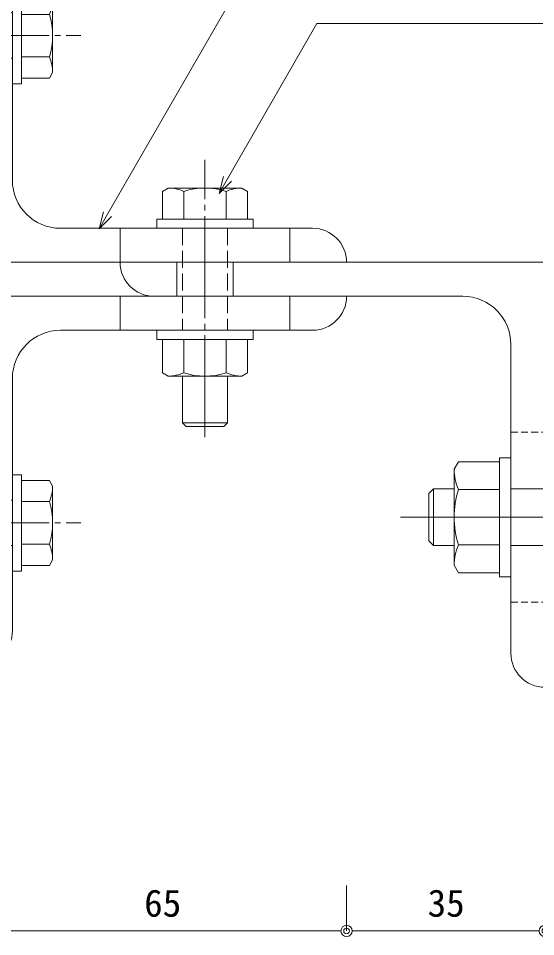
# Model space of a CAD drawing. Units: millimetres on the paper. Extents: x -401 to 401, y -279 to 279.
# Drawn here: x 164.2 to 209.8, y 146.3 to 227.3 of the extents above; entities that cross this region are included whole.
import ezdxf
from ezdxf.enums import TextEntityAlignment as Align

# ---------------------------------------------------------------- set-up
doc = ezdxf.new("R2010")
doc.units = ezdxf.units.MM
for name, pattern in [('DASHED1', [1.8, 1.2, -0.6]), ('DASHED3', [4, 3, -1]), ('LONG_CHAIN', [21, 18, -1, 1, -1])]:
    doc.linetypes.add(name, pattern=pattern)
for name, color, linetype, lineweight in [('0-6_A-D09-金物_鋼材', 4, 'Continuous', 9), ('0-7_0', 1, 'Continuous', 9), ('0-A_A-C04-見上げ_見え隠れ線', 4, 'DASHED1', 9), ('1-1_0-A11-寸法_詳細', 5, 'Continuous', 9), ('1-2_A-B03-文字_書込_小', 7, 'Continuous', 9)]:
    doc.layers.add(name, color=color, linetype=linetype, lineweight=lineweight)
doc.layers.add('0-B_A-D03-鉄骨', color=7, linetype='Continuous')
doc.styles.add('ＭＳ ゴシック', font='')
doc.styles.get('ＭＳ ゴシック').set_extended_font_data('MS Gothic')

# ---------------------------------------------------------------- blocks, each defined once
blk = doc.blocks.new('G$CBF58326A')
at = {"layer": '0-7_0', "color": 7}
for p, q in [((6, 14.5), (6, 59)), ((59, 6), (14.5, 6))]:
    blk.add_line(p, q, dxfattribs=at)
blk.add_lwpolyline([(0, 65), (0, 0), (65, 0)], dxfattribs=at)
for centre, radius, start, end in [((0, 59), 6, 0, 90), ((14.5, 14.5), 8.5, 180, 270), ((59, 0), 6, 0, 90)]:
    blk.add_arc(centre, radius, start, end, dxfattribs=at)
blk = doc.blocks.new('インプルナットM8＋ボルト')
at = {"layer": '0-6_A-D09-金物_鋼材', "color": 3}
for p, q in [((-6.495, 7.1), (-7.5, 6.52)), ((-7.5, 6.52), (-7.5, 1.6)), ((-6.495, 7.1), (6.495, 7.1)), ((-3.75, 6.52), (-3.75, 1.6)), ((3.75, 6.52), (3.75, 1.6)), ((6.495, 7.1), (7.5, 6.52)), ((7.5, 6.52), (7.5, 1.6)), ((-8.5, 1.6), (8.5, 1.6)), ((-8.5, 1.6), (-8.5, 0)), ((-8.5, 0), (8.5, 0)), ((8.5, 1.6), (8.5, 0))]:
    blk.add_line(p, q, dxfattribs=at)
at = {"layer": '0-6_A-D09-金物_鋼材', "linetype": 'DASHED1'}
for p, q in [((-9.625, -6), (-9.625, -5.625)), ((9.625, -5.625), (-9.625, -5.625)), ((9.625, -6), (-9.625, -6)), ((-5.875, -10), (-5.875, -6)), ((5.875, -10), (5.875, -6)), ((9.625, -6), (9.625, -5.625)), ((-6.25, -13.75), (-6.25, -10)), ((-5.875, -16), (-5.875, -10.375)), ((5.875, -10.375), (-5.875, -10.375)), ((5.875, -16), (5.875, -10.375)), ((-5.875, -13.75), (-6.25, -13.75)), ((6.25, -13.75), (5.875, -13.75)), ((5.875, -16), (-5.875, -16))]:
    blk.add_line(p, q, dxfattribs=at)
blk.add_lwpolyline([(6.25, -13.75), (6.25, -10), (-6.25, -10)], dxfattribs=at)
at = {"layer": '0-6_A-D09-金物_鋼材', "color": 3}
for centre, radius, start, end in [((-6.495, 0.315), 6.785, 66.13559, 90), ((0, -5.311), 12.411, 72.41246, 107.58754), ((6.495, 0.315), 6.785, 90, 113.86441)]:
    blk.add_arc(centre, radius, start, end, dxfattribs=at)
at = {"layer": '0-7_0', "linetype": 'LONG_CHAIN'}
blk.add_line((0, -32.522), (0, 12.1), dxfattribs=at)
at = {"layer": '0-7_0', "color": 7, "linetype": 'DASHED3'}
for p, q in [((-4, 0), (-4, -24.323)), ((4, 0), (4, -24.323)), ((-4, -24.323), (-3.323, -25)), ((-4, -24.323), (4, -24.323)), ((3.323, -25), (-3.323, -25)), ((3.323, -25), (4, -24.323))]:
    blk.add_line(p, q, dxfattribs=at)
blk = doc.blocks.new('G$C42F7F258')
at = {"layer": '0-6_A-D09-金物_鋼材', "rotation": 270}
blk.add_blockref('インプルナットM8＋ボルト', (6, 0), dxfattribs=at)
at = {"layer": '0-B_A-D03-鉄骨'}
blk.add_blockref('G$CBF58326A', (0, -40), dxfattribs=at)
blk = doc.blocks.new('G$CA68274B5')
at = {"layer": '0-7_0', "linetype": 'LONG_CHAIN'}
blk.add_line((0, -36.85), (0, 12.1), dxfattribs=at)
at = {"layer": '0-7_0', "color": 7}
for p, q in [((-6.495, 7.1), (-7.5, 6.52)), ((-7.5, 6.52), (-7.5, 1.6)), ((-6.495, 7.1), (6.495, 7.1)), ((-3.75, 6.52), (-3.75, 1.6)), ((3.75, 6.52), (3.75, 1.6)), ((6.495, 7.1), (7.5, 6.52)), ((7.5, 6.52), (7.5, 1.6)), ((-8.5, 1.6), (-8.5, 0)), ((-8.5, 0), (8.5, 0)), ((-8.5, -18), (-8.5, -19.6)), ((-8.5, -18), (8.5, -18)), ((8.5, -18), (8.5, -19.6)), ((-8.5, -19.6), (8.5, -19.6)), ((-7.5, -25.52), (-7.5, -19.6)), ((-3.75, -25.52), (-3.75, -19.6)), ((3.75, -25.52), (3.75, -19.6)), ((7.5, -25.52), (7.5, -19.6)), ((-6.495, -26.1), (-7.5, -25.52)), ((6.495, -26.1), (7.5, -25.52)), ((-6.495, -26.1), (6.495, -26.1)), ((-4, -34.323), (-4, -26.1)), ((4, -34.323), (4, -26.1)), ((-4, -34.323), (-3.323, -35)), ((-4, -34.323), (4, -34.323)), ((3.323, -35), (-3.323, -35)), ((3.323, -35), (4, -34.323))]:
    blk.add_line(p, q, dxfattribs=at)
at = {"layer": '0-7_0', "color": 7, "linetype": 'DASHED3'}
for p, q in [((-4, 0), (-4, -18)), ((4, 0), (4, -18))]:
    blk.add_line(p, q, dxfattribs=at)
at = {"layer": '0-7_0', "color": 7}
blk.add_lwpolyline([(-8.5, 1.6), (8.5, 1.6), (8.5, 0)], dxfattribs=at)
for centre, radius, start, end in [((-6.495, 0.315), 6.785, 66.13559, 90), ((0, -5.311), 12.411, 72.41246, 107.58754), ((6.495, 0.315), 6.785, 90, 113.86441), ((-6.495, -19.315), 6.785, 270, 293.86441), ((0, -13.689), 12.411, 252.41246, 287.58754), ((6.495, -19.315), 6.785, 246.13559, 270)]:
    blk.add_arc(centre, radius, start, end, dxfattribs=at)
blk = doc.blocks.new('G$C4FB84018')
at = {"layer": '0-7_0'}
blk.add_blockref('G$CA68274B5', (0, 0), dxfattribs=at)
blk = doc.blocks.new('G$CE52F204E')
at = {"layer": '0-7_0', "color": 7}
for p, q in [((6, 14.5), (6, 69)), ((69, 6), (14.5, 6))]:
    blk.add_line(p, q, dxfattribs=at)
blk.add_lwpolyline([(0, 75), (0, 0), (75, 0)], dxfattribs=at)
for centre, radius, start, end in [((0, 69), 6, 0, 90), ((14.5, 14.5), 8.5, 180, 270), ((69, 0), 6, 0, 90)]:
    blk.add_arc(centre, radius, start, end, dxfattribs=at)
blk = doc.blocks.new('G$C16211926')
at = {"layer": '0-7_0'}
blk.add_line((0, -95), (0, 19.5), dxfattribs=at)
at = {"layer": '0-7_0', "color": 7}
for p, q in [((-4.188, 14.5), (-5, 13.688)), ((-5, 13.688), (-5, 10)), ((-5, 13.688), (5, 13.688)), ((-4.188, 14.5), (4.188, 14.5)), ((5, 13.688), (4.188, 14.5)), ((5, 13.688), (5, 10)), ((-8.487, 10), (-9.8, 9.242)), ((8.487, 10), (-8.487, 10)), ((8.487, 10), (9.8, 9.242)), ((-9.8, 2), (-9.8, 9.242)), ((-4.9, 9.242), (-4.9, 2)), ((4.9, 9.242), (4.9, 2)), ((9.8, 2), (9.8, 9.242)), ((-5, 0), (-5, -77)), ((5, 0), (5, -87))]:
    blk.add_line(p, q, dxfattribs=at)
for points in [[(10.5, 0), (10.5, 2), (-10.5, 2)], [(10.5, 0), (-10.5, 0), (-10.5, 2)]]:
    blk.add_lwpolyline(points, dxfattribs=at)
for centre, radius, start, end in [((-8.487, 1.134), 8.866, 66.13493, 89.99998), ((0, -6.216), 16.216, 72.41194, 107.58806), ((8.487, 1.134), 8.866, 90.00002, 113.86507)]:
    blk.add_arc(centre, radius, start, end, dxfattribs=at)
blk = doc.blocks.new('G$CC3B36DD0')
at = {"layer": '0-A_A-C04-見上げ_見え隠れ線'}
for p, q in [((-6, -30), (0, -30)), ((-6, -60), (0, -60))]:
    blk.add_line(p, q, dxfattribs=at)
at = {"layer": '0-6_A-D09-金物_鋼材', "rotation": 90}
blk.add_blockref('G$C16211926', (-6, -45), dxfattribs=at)
at = {"layer": '0-B_A-D03-鉄骨', "rotation": 180}
blk.add_blockref('G$CE52F204E', (0, 0), dxfattribs=at)
blk.add_blockref('G$CE52F204E', (0, 0), dxfattribs=at)
blk = doc.blocks.new('_Dot')
at = {"layer": '0-7_0', "color": 7}
blk.add_line((-0.5, 0), (-1, 0), dxfattribs=at)
for radius in [0.5, 0.25]:
    blk.add_circle((0, 0), radius, dxfattribs=at)
blk = doc.blocks.new('_Open30')
at = {"layer": '0-7_0', "color": 7}
blk.add_line((0, 0), (-1, 0), dxfattribs=at)
blk.add_lwpolyline([(-1, 0.2679), (0, 0), (-1, -0.2679)], dxfattribs=at)

msp = doc.modelspace()

# ---------------------------------------------------------------- linework, layer by layer
at = {"layer": '0-6_A-D09-金物_鋼材', "color": 1}
for p, q in [((173.154, 205.791), (173.154, 208.791)), ((188.154, 205.791), (188.154, 208.791)), ((178.154, 202.791), (178.154, 205.791)), ((183.154, 202.791), (183.154, 205.791)), ((173.154, 199.791), (173.154, 202.791)), ((188.154, 199.791), (188.154, 202.791))]:
    msp.add_line(p, q, dxfattribs=at)
at = {"layer": '1-1_0-A11-寸法_詳細'}
for p, q in [((193.154, 150.779), (193.154, 146.779)), ((193.154, 150.779), (193.154, 146.779)), ((161.654, 146.779), (192.154, 146.779)), ((194.154, 146.779), (209.654, 146.779))]:
    msp.add_line(p, q, dxfattribs=at)
at = {"layer": '1-2_A-B03-文字_書込_小'}
for points in [[(172.058, 210.045), (185.724, 233.788), (272.444, 233.788)], [(182.65, 213.161), (190.533, 226.857), (264.889, 226.857)]]:
    msp.add_lwpolyline(points, dxfattribs=at)

# ---------------------------------------------------------------- block references
at = {"layer": '0-6_A-D09-金物_鋼材', "xscale": 0.5, "yscale": 0.5}
for name, p in [('G$C42F7F258', (160.654, 225.791)), ('G$C4FB84018', (180.654, 208.791)), ('G$CC3B36DD0', (210.654, 205.791))]:
    msp.add_blockref(name, p, dxfattribs=at)
at = {"layer": '0-6_A-D09-金物_鋼材', "xscale": -0.5, "yscale": 0.5, "rotation": 180}
msp.add_blockref('G$C42F7F258', (160.654, 182.791), dxfattribs=at)
at = {"layer": '1-1_0-A11-寸法_詳細'}
for p in [(193.154, 146.779), (210.654, 146.779)]:
    msp.add_blockref('_Dot', p, dxfattribs=at)
at = {"layer": '1-1_0-A11-寸法_詳細', "rotation": 180}
msp.add_blockref('_Dot', (193.154, 146.779), dxfattribs=at)
at = {"layer": '1-2_A-B03-文字_書込_小', "xscale": 1.5, "yscale": 1.5, "rotation": 240.07573}
for p in [(181.901, 211.861), (171.309, 208.745)]:
    msp.add_blockref('_Open30', p, dxfattribs=at)

# ---------------------------------------------------------------- texts
at = {"layer": '1-1_0-A11-寸法_詳細', "style": 'ＭＳ ゴシック'}
for s, p in [('65', (175.286, 147.316)), ('35', (200.305, 147.316))]:
    msp.add_text(s, height=2.405, dxfattribs=at).set_placement(p, align=Align.BOTTOM_LEFT)

doc.saveas('drawing.dxf')
